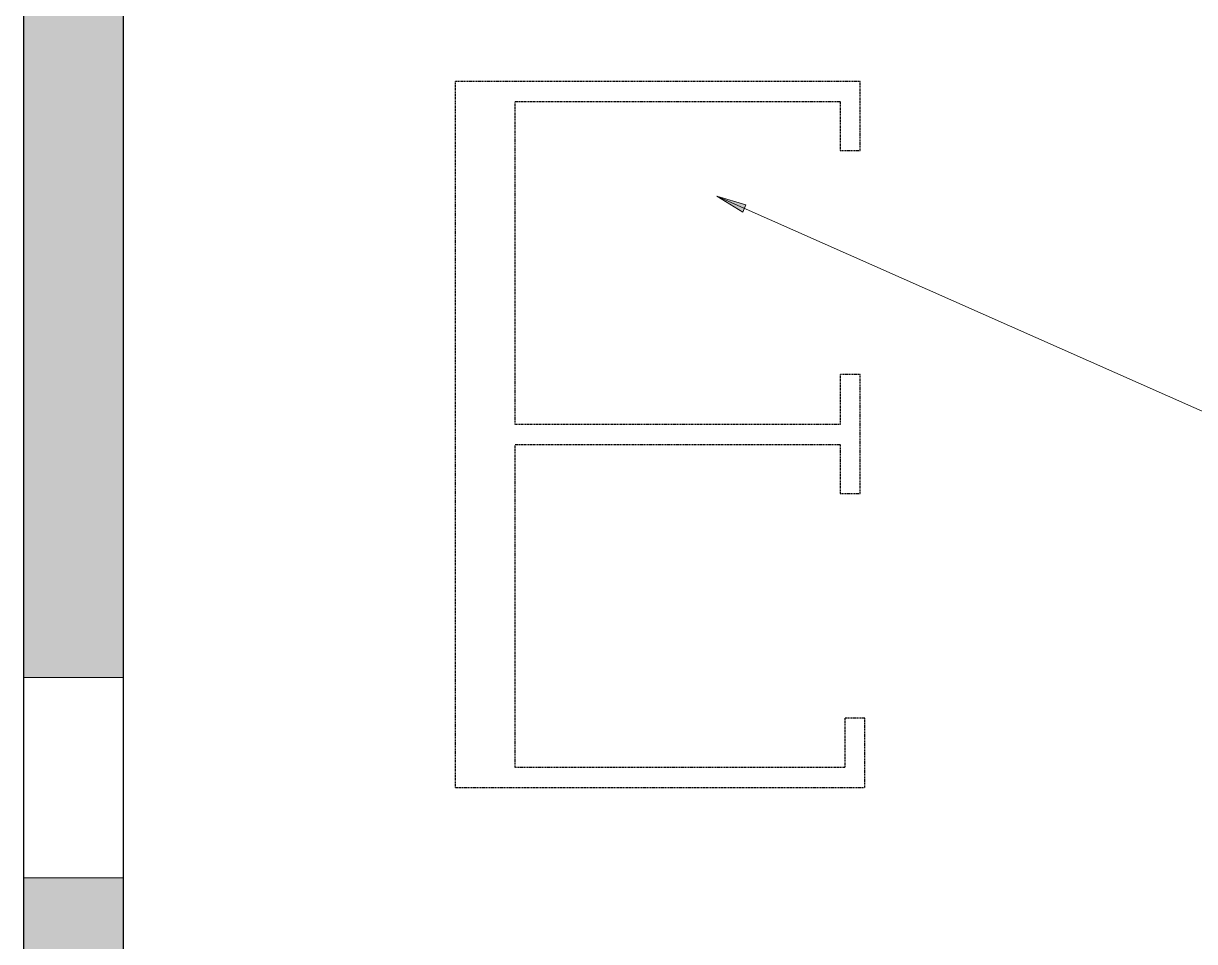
# Model space of a CAD drawing. Header units: inches. Extents: x -1176 to 1507, y -2527 to 978.
# Drawn here: x -590.1 to -356, y 294.4 to 477.9 of the extents above; entities that cross this region are included whole.
import ezdxf

# ---------------------------------------------------------------- set-up
doc = ezdxf.new("R2010")
doc.units = ezdxf.units.IN
doc.header["$MEASUREMENT"] = 0
doc.linetypes.add('Demolished', pattern=[0.1875, 0.125, -0.0625])
for name, color, linetype, lineweight in [('A-ANNO-KEYN', 231, 'Continuous', 9), ('A-WALL', 113, 'Continuous', 18), ('A-WALL-PATT', 111, 'Continuous', 18)]:
    doc.layers.add(name, color=color, linetype=linetype, lineweight=lineweight)

msp = doc.modelspace()

# ---------------------------------------------------------------- hatches: boundary and pattern name
at = {"layer": 'A-ANNO-KEYN'}
msp.add_hatch(color=256, dxfattribs=at).paths.add_polyline_path([(-451.49, 443.35), (-446.32, 440.2), (-445.68, 441.64)], flags=0)
at = {"layer": 'A-WALL-PATT', "lineweight": 9}
h = msp.add_hatch(color=7, dxfattribs=at)
h.paths.add_polyline_path([(-584.07, 190.25), (-570.07, 190.25), (-570.07, 242.47), (-590.07, 242.47), (-590.07, 190.25)], flags=0)
h.paths.add_polyline_path([(-578.51, 282.47), (-570.07, 282.47), (-570.07, 307.14), (-590.07, 307.14), (-590.07, 282.47)], flags=0)
h.paths.add_polyline_path([(-570.07, 347.14), (-570.07, 543.68), (-590.07, 543.68), (-590.07, 347.14), (-578.51, 347.14)], flags=0)

# ---------------------------------------------------------------- linework, layer by layer
at = {"layer": 'A-ANNO-KEYN'}
for p, q in [((-451.49, 443.35), (-446.32, 440.2)), ((-445.68, 441.64), (-451.49, 443.35)), ((-451.49, 443.35), (-248.82, 353.61)), ((-446.32, 440.2), (-445.68, 441.64))]:
    msp.add_line(p, q, dxfattribs=at)
at = {"layer": 'A-WALL', "color": 8, "lineweight": 30}
for p, q in [((-590.07, 563.68), (-590.07, 282.47)), ((-570.07, 282.47), (-570.07, 543.68))]:
    msp.add_line(p, q, dxfattribs=at)
at = {"layer": 'A-WALL', "color": 250, "linetype": 'Demolished', "lineweight": 30}
for p, q in [((-503.81, 466.33), (-503.81, 325.16)), ((-422.81, 466.33), (-503.81, 466.33)), ((-422.81, 452.5), (-422.81, 466.33)), ((-491.81, 397.75), (-491.81, 462.33)), ((-491.81, 462.33), (-426.81, 462.33)), ((-426.81, 462.33), (-426.81, 452.5)), ((-426.81, 452.5), (-422.81, 452.5)), ((-426.81, 407.71), (-426.81, 397.75)), ((-422.81, 407.71), (-426.81, 407.71)), ((-422.81, 383.95), (-422.81, 407.71)), ((-426.81, 397.75), (-491.81, 397.75)), ((-491.81, 329.16), (-491.81, 393.75)), ((-491.81, 393.75), (-426.81, 393.75)), ((-426.81, 393.75), (-426.81, 383.95)), ((-426.81, 383.95), (-422.81, 383.95)), ((-421.89, 339.04), (-425.89, 339.04)), ((-425.89, 339.04), (-425.89, 329.16)), ((-421.89, 325.16), (-421.89, 339.04)), ((-425.89, 329.16), (-491.81, 329.16)), ((-503.81, 325.16), (-421.89, 325.16))]:
    msp.add_line(p, q, dxfattribs=at)
at = {"layer": 'A-WALL', "color": 7, "linetype": 'Demolished', "lineweight": 9}
for p, q in [((-570.07, 347.14), (-590.07, 347.14)), ((-590.07, 307.14), (-570.07, 307.14))]:
    msp.add_line(p, q, dxfattribs=at)
at = {"layer": 'A-WALL', "lineweight": 9}
for p, q in [((-590.07, 347.14), (-570.07, 347.14)), ((-570.07, 307.14), (-590.07, 307.14))]:
    msp.add_line(p, q, dxfattribs=at)

doc.saveas('drawing.dxf')
